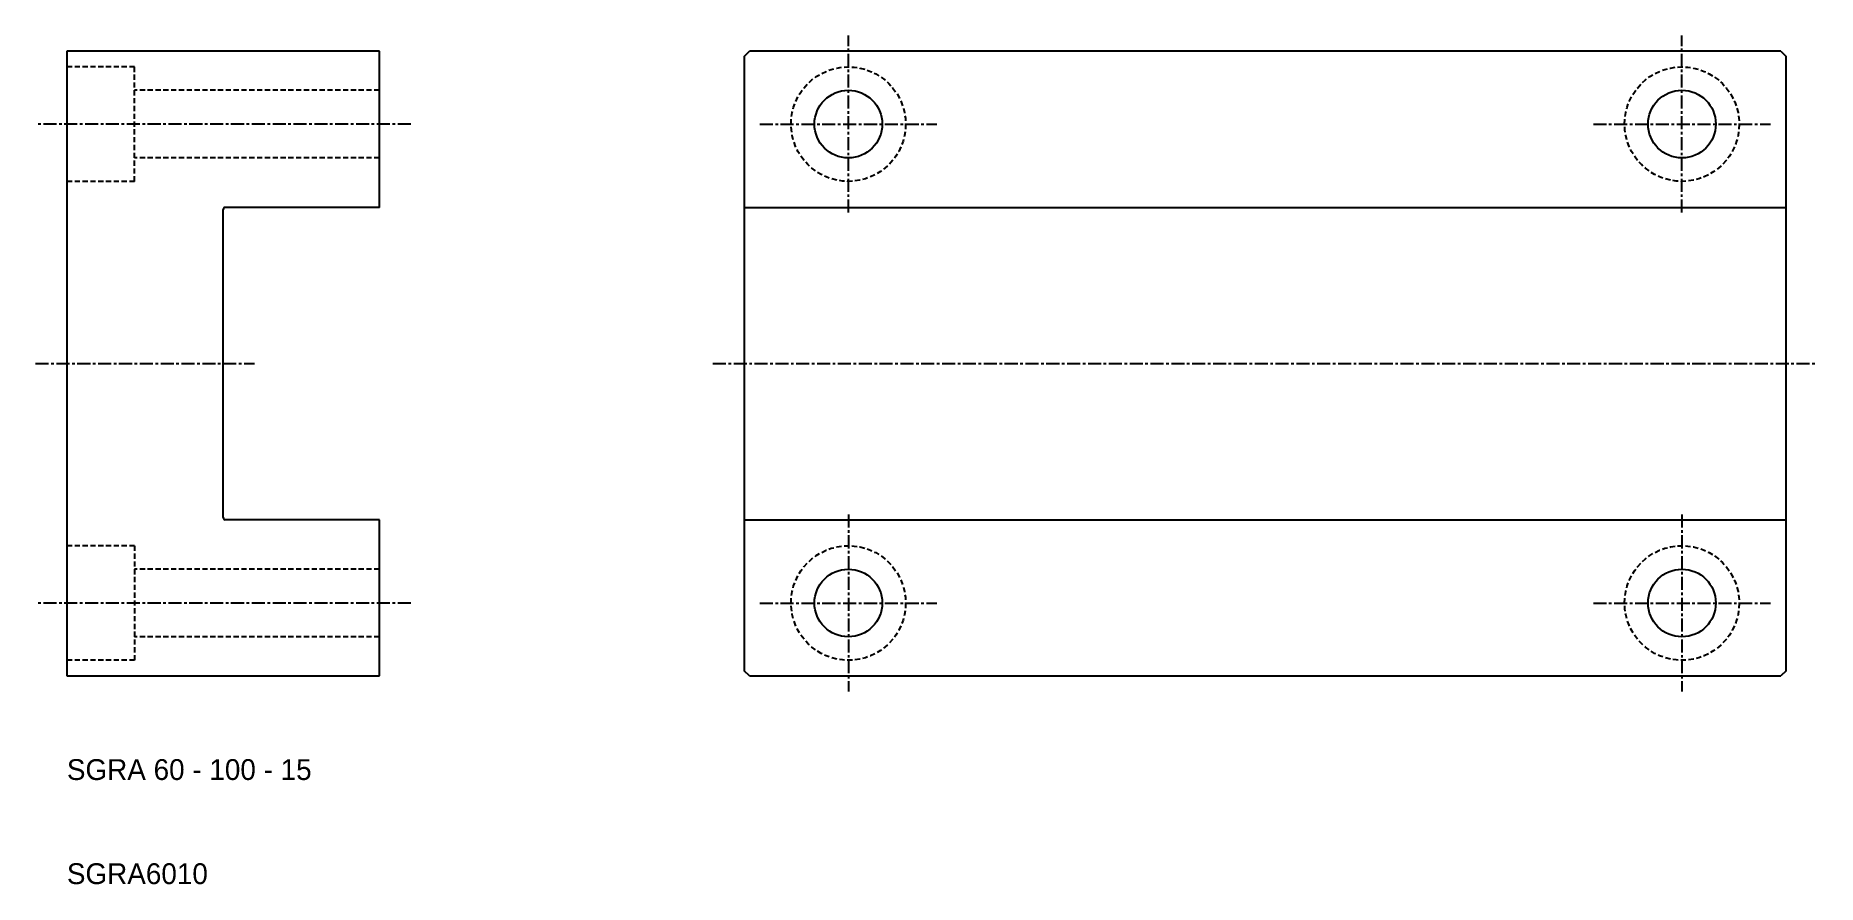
# Model space of a CAD drawing. Extents: x 7 to 178, y 10 to 92.
import ezdxf

# ---------------------------------------------------------------- set-up
doc = ezdxf.new("R2010")
doc.units = 0
doc.linetypes.add('CENTER', pattern=[2, 1.25, -0.25, 0.25, -0.25])
doc.linetypes.add('DASHED', pattern=[0.75, 0.5, -0.25])
doc.layers.get('0').update_dxf_attribs({"linetype": 'CONTINUOUS'})
doc.layers.add('CENTER', color=1, linetype='CENTER')

msp = doc.modelspace()

# ---------------------------------------------------------------- linework, layer by layer
at = {"color": 7, "linetype": 'CONTINUOUS'}
for p, q in [((10, 90), (10, 30)), ((40, 90), (10, 90)), ((40, 75), (40, 90)), ((75, 89.5), (75.5, 90)), ((75, 89.5), (75, 30.5)), ((174.5, 90), (75.5, 90)), ((174.5, 90), (175, 89.5)), ((175, 30.5), (175, 89.5)), ((25, 45.2), (25, 74.8)), ((40, 75), (25.2, 75)), ((75, 75), (175, 75)), ((40, 45), (25.2, 45)), ((40, 30), (40, 45)), ((75, 45), (175, 45)), ((10, 30), (40, 30)), ((75.5, 30), (75, 30.5)), ((75.5, 30), (174.5, 30)), ((175, 30.5), (174.5, 30))]:
    msp.add_line(p, q, dxfattribs=at)
at = {"color": 3, "linetype": 'DASHED'}
for p, q in [((16.5, 88.5), (10, 88.5)), ((16.5, 77.5), (16.5, 88.5)), ((40, 86.25), (16.5, 86.25)), ((40, 79.75), (16.5, 79.75)), ((16.5, 77.5), (10, 77.5)), ((16.5, 42.5), (10, 42.5)), ((16.5, 42.5), (16.5, 31.5)), ((40, 40.25), (16.5, 40.25)), ((40, 33.75), (16.5, 33.75)), ((16.5, 31.5), (10, 31.5))]:
    msp.add_line(p, q, dxfattribs=at)
for centre in [(85, 83), (165, 83), (85, 37), (165, 37)]:
    msp.add_circle(centre, 5.5, dxfattribs=at)
at = {"color": 7, "linetype": 'CONTINUOUS'}
for centre in [(85, 83), (165, 83), (85, 37), (165, 37)]:
    msp.add_circle(centre, 3.25, dxfattribs=at)
for centre, start, end in [((25.2, 74.8), 90, 180), ((25.2, 45.2), 180, 270)]:
    msp.add_arc(centre, 0.2, start, end, dxfattribs=at)
at = {"layer": 'CENTER', "color": 1, "linetype": 'CENTER'}
for p, q in [((85, 74.5), (85, 91.5)), ((165, 74.5), (165, 91.5)), ((43, 83), (7, 83)), ((76.5, 83), (93.5, 83)), ((156.5, 83), (173.5, 83)), ((7, 60), (28, 60)), ((72, 60), (178, 60)), ((85, 45.5), (85, 28.5)), ((165, 45.5), (165, 28.5)), ((43, 37), (7, 37)), ((76.5, 37), (93.5, 37)), ((156.5, 37), (173.5, 37))]:
    msp.add_line(p, q, dxfattribs=at)

# ---------------------------------------------------------------- texts
at = {"color": 7, "linetype": 'CONTINUOUS'}
for s, p in [('SGRA 60 - 100 - 15', (10, 20)), ('SGRA6010', (10, 10))]:
    msp.add_text(s, height=2, dxfattribs=at).set_placement(p)

doc.saveas('drawing.dxf')
